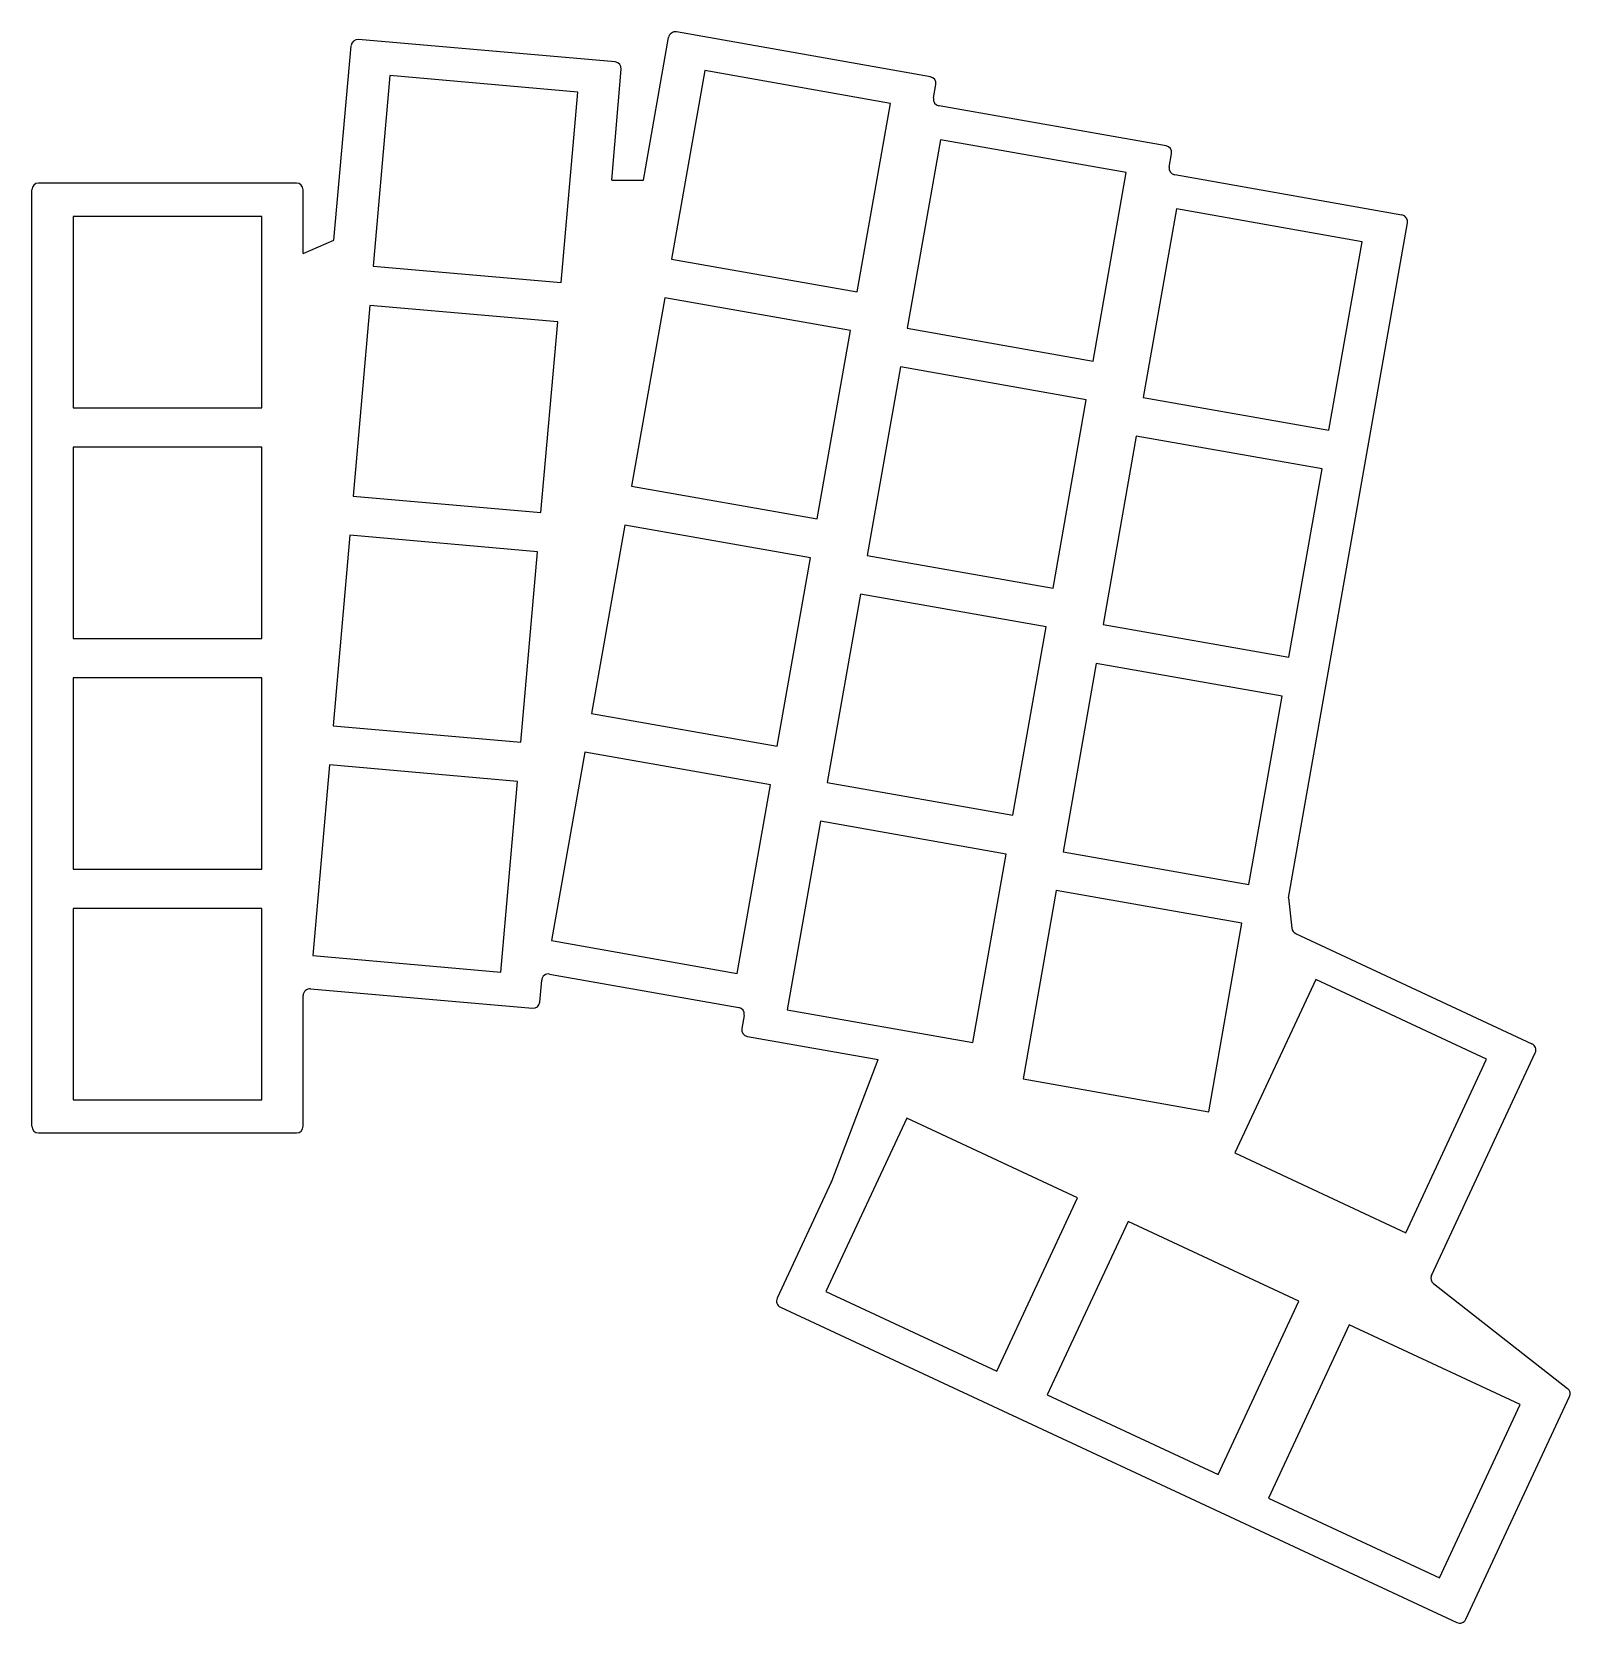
# Model space of a CAD drawing. Header units: millimetres. Extents: x 90 to 203, y -146 to -28.
import ezdxf

# ---------------------------------------------------------------- set-up
doc = ezdxf.new("R2010")
doc.units = ezdxf.units.MM

msp = doc.modelspace()

# ---------------------------------------------------------------- linework, layer by layer
for p, q in [((133, -30.57), (114.07, -28.91)), ((135.08, -39.29), (136.94, -28.76)), ((156.23, -31.66), (137.52, -28.36)), ((112.27, -43.71), (113.53, -29.37)), ((116.4, -31.58), (115.17, -45.62)), ((130.24, -32.79), (116.4, -31.58)), ((132.74, -39.28), (133.45, -31.11)), ((139.6, -31.21), (137.15, -45.1)), ((153.29, -33.63), (139.6, -31.21)), ((129.02, -46.83), (130.24, -32.79)), ((156.46, -33.22), (156.63, -32.24)), ((150.84, -47.51), (153.29, -33.63)), ((173.61, -36.75), (156.87, -33.8)), ((156.98, -36.31), (154.53, -50.19)), ((170.67, -38.72), (156.98, -36.31)), ((173.84, -38.32), (174.01, -37.33)), ((109.5, -39.5), (90.5, -39.5)), ((132.74, -39.28), (135.08, -39.29)), ((168.22, -52.61), (170.67, -38.72)), ((190.99, -41.85), (174.25, -38.9)), ((90, -109), (90, -40)), ((110, -44.69), (110, -40)), ((106.95, -41.95), (93.05, -41.95)), ((93.05, -41.95), (93.05, -56.05)), ((106.95, -56.05), (106.95, -41.95)), ((174.36, -41.4), (171.91, -55.29)), ((188.05, -43.82), (174.36, -41.4)), ((182.62, -92.16), (191.39, -42.43)), ((110, -44.69), (112.27, -43.71)), ((185.6, -57.7), (188.05, -43.82)), ((115.17, -45.62), (129.02, -46.83)), ((137.15, -45.1), (150.84, -47.51)), ((136.65, -47.95), (134.2, -61.84)), ((150.34, -50.37), (136.65, -47.95)), ((114.92, -48.51), (113.69, -62.56)), ((128.76, -49.72), (114.92, -48.51)), ((127.53, -63.77), (128.76, -49.72)), ((147.89, -64.25), (150.34, -50.37)), ((154.53, -50.19), (168.22, -52.61)), ((154.03, -53.05), (151.58, -66.94)), ((167.72, -55.46), (154.03, -53.05)), ((93.05, -56.05), (106.95, -56.05)), ((165.27, -69.35), (167.72, -55.46)), ((171.91, -55.29), (185.6, -57.7)), ((171.41, -58.15), (168.96, -72.03)), ((185.1, -60.56), (171.41, -58.15)), ((106.95, -58.95), (93.05, -58.95)), ((93.05, -58.95), (93.05, -73.05)), ((106.95, -73.05), (106.95, -58.95)), ((182.65, -74.44), (185.1, -60.56)), ((134.2, -61.84), (147.89, -64.25)), ((113.69, -62.56), (127.53, -63.77)), ((113.43, -65.45), (112.21, -79.49)), ((127.28, -66.66), (113.43, -65.45)), ((133.7, -64.7), (131.25, -78.58)), ((147.39, -67.11), (133.7, -64.7)), ((126.05, -80.71), (127.28, -66.66)), ((144.94, -81), (147.39, -67.11)), ((151.58, -66.94), (165.27, -69.35)), ((151.08, -69.79), (148.63, -83.68)), ((164.77, -72.21), (151.08, -69.79)), ((162.32, -86.09), (164.77, -72.21)), ((168.96, -72.03), (182.65, -74.44)), ((93.05, -73.05), (106.95, -73.05)), ((168.46, -74.89), (166.01, -88.77)), ((182.15, -77.3), (168.46, -74.89)), ((106.95, -75.95), (93.05, -75.95)), ((93.05, -75.95), (93.05, -90.05)), ((106.95, -90.05), (106.95, -75.95)), ((179.7, -91.19), (182.15, -77.3)), ((112.21, -79.49), (126.05, -80.71)), ((131.25, -78.58), (144.94, -81)), ((130.75, -81.44), (128.3, -95.32)), ((144.44, -83.85), (130.75, -81.44)), ((111.95, -82.38), (110.72, -96.43)), ((125.8, -83.59), (111.95, -82.38)), ((124.57, -97.64), (125.8, -83.59)), ((141.99, -97.74), (144.44, -83.85)), ((148.63, -83.68), (162.32, -86.09)), ((148.13, -86.53), (145.68, -100.42)), ((161.82, -88.95), (148.13, -86.53)), ((159.37, -102.83), (161.82, -88.95)), ((166.01, -88.77), (179.7, -91.19)), ((93.05, -90.05), (106.95, -90.05)), ((165.51, -91.63), (163.06, -105.51)), ((179.19, -94.04), (165.51, -91.63)), ((182.62, -92.17), (182.87, -94.4)), ((106.95, -92.95), (93.05, -92.95)), ((93.05, -92.95), (93.05, -107.05)), ((106.95, -107.05), (106.95, -92.95)), ((176.75, -107.93), (179.19, -94.04)), ((183.15, -94.8), (200.57, -102.92)), ((128.3, -95.32), (141.99, -97.74)), ((110.72, -96.43), (124.57, -97.64)), ((127.44, -99.85), (127.58, -98.24)), ((128.16, -97.79), (142.1, -100.25)), ((184.63, -98.19), (178.67, -110.97)), ((197.23, -104.07), (184.63, -98.19)), ((110, -109), (110, -99.37)), ((110.54, -98.87), (126.9, -100.3)), ((142.51, -100.83), (142.34, -101.81)), ((145.68, -100.42), (159.37, -102.83)), ((142.74, -102.39), (152.37, -104.09)), ((148.96, -113.04), (152.37, -104.09)), ((191.27, -116.85), (197.23, -104.07)), ((193.16, -120), (200.81, -103.59)), ((163.06, -105.51), (176.75, -107.93)), ((93.05, -107.05), (106.95, -107.05)), ((154.49, -108.41), (148.53, -121.19)), ((167.08, -114.29), (154.49, -108.41)), ((90.5, -109.5), (109.5, -109.5)), ((178.67, -110.97), (191.27, -116.85)), ((148.95, -113.08), (144.94, -121.67)), ((148.95, -113.07), (148.95, -113.08)), ((161.12, -127.06), (167.08, -114.29)), ((170.8, -116.02), (164.84, -128.8)), ((183.4, -121.89), (170.8, -116.02)), ((193.31, -120.6), (203.2, -128.32)), ((148.53, -121.19), (161.12, -127.06)), ((177.44, -134.67), (183.4, -121.89)), ((145.18, -122.33), (195.03, -145.58)), ((187.11, -123.63), (181.15, -136.4)), ((199.71, -129.5), (187.11, -123.63)), ((164.84, -128.8), (177.44, -134.67)), ((195.69, -145.34), (203.34, -128.93)), ((193.75, -142.28), (199.71, -129.5)), ((181.15, -136.4), (193.75, -142.28))]:
    msp.add_line(p, q)
for centre, start, end in [((114.03, -29.41), 85, 175), ((137.43, -28.85), 80, 170), ((132.95, -31.07), 355, 85), ((156.14, -32.15), 350, 80), ((156.95, -33.31), 170, 260), ((173.52, -37.24), 350, 80), ((174.33, -38.4), 170, 260), ((90.5, -40), 90, 180), ((109.5, -40), 0, 90), ((190.9, -42.34), 350, 80), ((183.12, -92.12), 184.8312, 186.2333), ((183.37, -94.35), 186.2333, 245), ((128.08, -98.28), 80, 175), ((110.5, -99.37), 85, 180), ((126.94, -99.81), 265, 355), ((142.02, -100.74), 350, 80), ((142.83, -101.9), 170, 260), ((200.36, -103.38), 335, 65), ((90.5, -109), 180, 270), ((109.5, -109), 270, 0), ((148.49, -112.86), 335.0362, 339.1569), ((193.62, -120.21), 155, 232.0054), ((145.39, -121.88), 155, 245), ((202.89, -128.72), 335, 52.0054), ((195.24, -145.12), 245, 335)]:
    msp.add_arc(centre, 0.5, start, end)

doc.saveas('drawing.dxf')
